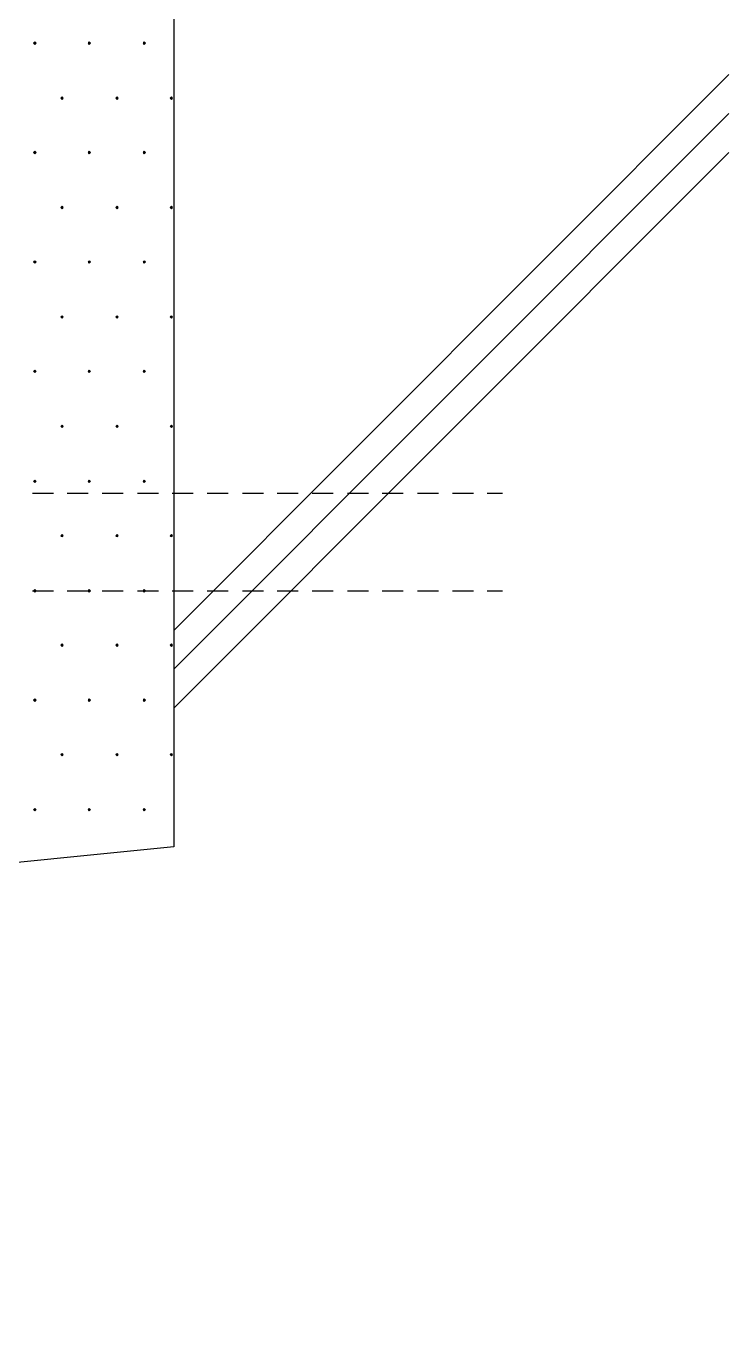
# Model space of a CAD drawing. Header units: millimetres. Extents: x 0 to 420, y 0 to 297.
# Drawn here: x 182.88 to 206.95, y 53.66 to 98.6 of the extents above; entities that cross this region are included whole.
import ezdxf

# ---------------------------------------------------------------- set-up
doc = ezdxf.new("R2010")
doc.units = ezdxf.units.MM

msp = doc.modelspace()

# ---------------------------------------------------------------- hatches: boundary and pattern name
for points in [[(183.176, 98.065), (183.155, 98.044), (183.134, 98.023), (183.155, 98.002), (183.176, 97.98), (183.197, 98.002), (183.219, 98.023), (183.197, 98.044), (183.176, 98.065)], [(185.039, 98.065), (185.018, 98.044), (184.997, 98.023), (185.018, 98.002), (185.039, 97.98), (185.06, 98.002), (185.081, 98.023), (185.06, 98.044), (185.039, 98.065)], [(186.923, 98.065), (186.902, 98.044), (186.88, 98.023), (186.902, 98.002), (186.923, 97.98), (186.944, 98.002), (186.965, 98.023), (186.944, 98.044), (186.923, 98.065)], [(184.108, 96.181), (184.087, 96.16), (184.065, 96.139), (184.087, 96.118), (184.108, 96.097), (184.129, 96.118), (184.15, 96.139), (184.129, 96.16), (184.108, 96.181)], [(185.992, 96.181), (185.97, 96.16), (185.949, 96.139), (185.97, 96.118), (185.992, 96.097), (186.013, 96.118), (186.034, 96.139), (186.013, 96.16), (185.992, 96.181)], [(187.854, 96.181), (187.833, 96.16), (187.812, 96.139), (187.833, 96.118), (187.854, 96.097), (187.875, 96.118), (187.896, 96.139), (187.875, 96.16), (187.854, 96.181)], [(183.176, 94.319), (183.155, 94.297), (183.134, 94.276), (183.155, 94.255), (183.176, 94.234), (183.197, 94.255), (183.219, 94.276), (183.197, 94.297), (183.176, 94.319)], [(185.039, 94.319), (185.018, 94.297), (184.997, 94.276), (185.018, 94.255), (185.039, 94.234), (185.06, 94.255), (185.081, 94.276), (185.06, 94.297), (185.039, 94.319)], [(186.923, 94.319), (186.902, 94.297), (186.88, 94.276), (186.902, 94.255), (186.923, 94.234), (186.944, 94.255), (186.965, 94.276), (186.944, 94.297), (186.923, 94.319)], [(184.108, 92.435), (184.087, 92.414), (184.065, 92.393), (184.087, 92.371), (184.108, 92.35), (184.129, 92.371), (184.15, 92.393), (184.129, 92.414), (184.108, 92.435)], [(185.992, 92.435), (185.97, 92.414), (185.949, 92.393), (185.97, 92.371), (185.992, 92.35), (186.013, 92.371), (186.034, 92.393), (186.013, 92.414), (185.992, 92.435)], [(187.854, 92.435), (187.833, 92.414), (187.812, 92.393), (187.833, 92.371), (187.854, 92.35), (187.875, 92.371), (187.896, 92.393), (187.875, 92.414), (187.854, 92.435)], [(183.176, 90.572), (183.155, 90.551), (183.134, 90.53), (183.155, 90.509), (183.176, 90.487), (183.197, 90.509), (183.219, 90.53), (183.197, 90.551), (183.176, 90.572)], [(185.039, 90.572), (185.018, 90.551), (184.997, 90.53), (185.018, 90.509), (185.039, 90.487), (185.06, 90.509), (185.081, 90.53), (185.06, 90.551), (185.039, 90.572)], [(186.923, 90.572), (186.902, 90.551), (186.88, 90.53), (186.902, 90.509), (186.923, 90.487), (186.944, 90.509), (186.965, 90.53), (186.944, 90.551), (186.923, 90.572)], [(184.108, 88.688), (184.087, 88.667), (184.065, 88.646), (184.087, 88.625), (184.108, 88.604), (184.129, 88.625), (184.15, 88.646), (184.129, 88.667), (184.108, 88.688)], [(185.992, 88.688), (185.97, 88.667), (185.949, 88.646), (185.97, 88.625), (185.992, 88.604), (186.013, 88.625), (186.034, 88.646), (186.013, 88.667), (185.992, 88.688)], [(187.854, 88.688), (187.833, 88.667), (187.812, 88.646), (187.833, 88.625), (187.854, 88.604), (187.875, 88.625), (187.896, 88.646), (187.875, 88.667), (187.854, 88.688)], [(183.176, 86.826), (183.155, 86.804), (183.134, 86.783), (183.155, 86.762), (183.176, 86.741), (183.197, 86.762), (183.219, 86.783), (183.197, 86.804), (183.176, 86.826)], [(185.039, 86.826), (185.018, 86.804), (184.997, 86.783), (185.018, 86.762), (185.039, 86.741), (185.06, 86.762), (185.081, 86.783), (185.06, 86.804), (185.039, 86.826)], [(186.923, 86.826), (186.902, 86.804), (186.88, 86.783), (186.902, 86.762), (186.923, 86.741), (186.944, 86.762), (186.965, 86.783), (186.944, 86.804), (186.923, 86.826)], [(184.108, 84.942), (184.087, 84.921), (184.065, 84.899), (184.087, 84.878), (184.108, 84.857), (184.129, 84.878), (184.15, 84.899), (184.129, 84.921), (184.108, 84.942)], [(185.992, 84.942), (185.97, 84.921), (185.949, 84.899), (185.97, 84.878), (185.992, 84.857), (186.013, 84.878), (186.034, 84.899), (186.013, 84.921), (185.992, 84.942)], [(187.854, 84.942), (187.833, 84.921), (187.812, 84.899), (187.833, 84.878), (187.854, 84.857), (187.875, 84.878), (187.896, 84.899), (187.875, 84.921), (187.854, 84.942)], [(183.176, 83.058), (183.155, 83.037), (183.134, 83.016), (183.155, 82.995), (183.176, 82.973), (183.197, 82.995), (183.219, 83.016), (183.197, 83.037), (183.176, 83.058)], [(185.039, 83.058), (185.018, 83.037), (184.997, 83.016), (185.018, 82.995), (185.039, 82.973), (185.06, 82.995), (185.081, 83.016), (185.06, 83.037), (185.039, 83.058)], [(186.923, 83.058), (186.902, 83.037), (186.88, 83.016), (186.902, 82.995), (186.923, 82.973), (186.944, 82.995), (186.965, 83.016), (186.944, 83.037), (186.923, 83.058)], [(184.108, 81.195), (184.087, 81.174), (184.065, 81.153), (184.087, 81.132), (184.108, 81.111), (184.129, 81.132), (184.15, 81.153), (184.129, 81.174), (184.108, 81.195)], [(185.992, 81.195), (185.97, 81.174), (185.949, 81.153), (185.97, 81.132), (185.992, 81.111), (186.013, 81.132), (186.034, 81.153), (186.013, 81.174), (185.992, 81.195)], [(187.854, 81.195), (187.833, 81.174), (187.812, 81.153), (187.833, 81.132), (187.854, 81.111), (187.875, 81.132), (187.896, 81.153), (187.875, 81.174), (187.854, 81.195)], [(183.176, 79.312), (183.155, 79.29), (183.134, 79.269), (183.155, 79.248), (183.176, 79.227), (183.197, 79.248), (183.219, 79.269), (183.197, 79.29), (183.176, 79.312)], [(185.039, 79.312), (185.018, 79.29), (184.997, 79.269), (185.018, 79.248), (185.039, 79.227), (185.06, 79.248), (185.081, 79.269), (185.06, 79.29), (185.039, 79.312)], [(186.923, 79.312), (186.902, 79.29), (186.88, 79.269), (186.902, 79.248), (186.923, 79.227), (186.944, 79.248), (186.965, 79.269), (186.944, 79.29), (186.923, 79.312)], [(184.108, 77.449), (184.087, 77.428), (184.065, 77.406), (184.087, 77.385), (184.108, 77.364), (184.129, 77.385), (184.15, 77.406), (184.129, 77.428), (184.108, 77.449)], [(185.992, 77.449), (185.97, 77.428), (185.949, 77.406), (185.97, 77.385), (185.992, 77.364), (186.013, 77.385), (186.034, 77.406), (186.013, 77.428), (185.992, 77.449)], [(187.854, 77.449), (187.833, 77.428), (187.812, 77.406), (187.833, 77.385), (187.854, 77.364), (187.875, 77.385), (187.896, 77.406), (187.875, 77.428), (187.854, 77.449)], [(183.176, 75.565), (183.155, 75.544), (183.134, 75.523), (183.155, 75.502), (183.176, 75.48), (183.197, 75.502), (183.219, 75.523), (183.197, 75.544), (183.176, 75.565)], [(185.039, 75.565), (185.018, 75.544), (184.997, 75.523), (185.018, 75.502), (185.039, 75.48), (185.06, 75.502), (185.081, 75.523), (185.06, 75.544), (185.039, 75.565)], [(186.923, 75.565), (186.902, 75.544), (186.88, 75.523), (186.902, 75.502), (186.923, 75.48), (186.944, 75.502), (186.965, 75.523), (186.944, 75.544), (186.923, 75.565)], [(184.108, 73.702), (184.087, 73.681), (184.065, 73.66), (184.087, 73.639), (184.108, 73.618), (184.129, 73.639), (184.15, 73.66), (184.129, 73.681), (184.108, 73.702)], [(185.992, 73.702), (185.97, 73.681), (185.949, 73.66), (185.97, 73.639), (185.992, 73.618), (186.013, 73.639), (186.034, 73.66), (186.013, 73.681), (185.992, 73.702)], [(187.854, 73.702), (187.833, 73.681), (187.812, 73.66), (187.833, 73.639), (187.854, 73.618), (187.875, 73.639), (187.896, 73.66), (187.875, 73.681), (187.854, 73.702)], [(183.176, 71.819), (183.155, 71.797), (183.134, 71.776), (183.155, 71.755), (183.176, 71.734), (183.197, 71.755), (183.219, 71.776), (183.197, 71.797), (183.176, 71.819)], [(185.039, 71.819), (185.018, 71.797), (184.997, 71.776), (185.018, 71.755), (185.039, 71.734), (185.06, 71.755), (185.081, 71.776), (185.06, 71.797), (185.039, 71.819)], [(186.923, 71.819), (186.902, 71.797), (186.88, 71.776), (186.902, 71.755), (186.923, 71.734), (186.944, 71.755), (186.965, 71.776), (186.944, 71.797), (186.923, 71.819)]]:
    msp.add_hatch(color=7).paths.add_polyline_path(points)

# ---------------------------------------------------------------- linework, layer by layer
at = {"lineweight": 25}
for points in [[(171.281, 115.506), (187.939, 115.506), (187.939, 70.506)], [(183.092, 82.613), (183.811, 82.613)], [(184.277, 82.613), (184.997, 82.613)], [(185.484, 82.613), (186.203, 82.613)], [(186.69, 82.613), (187.41, 82.613)], [(187.875, 82.613), (188.595, 82.613)], [(189.082, 82.613), (189.802, 82.613)], [(190.288, 82.613), (191.008, 82.613)], [(191.474, 82.613), (192.193, 82.613)], [(192.68, 82.613), (193.4, 82.613)], [(193.887, 82.613), (194.606, 82.613)], [(195.072, 82.613), (195.792, 82.613)], [(196.279, 82.613), (196.998, 82.613)], [(197.485, 82.613), (198.205, 82.613)], [(198.67, 82.613), (199.2, 82.613)], [(183.092, 79.269), (183.811, 79.269)], [(184.277, 79.269), (184.997, 79.269)], [(185.484, 79.269), (186.203, 79.269)], [(186.69, 79.269), (187.41, 79.269)], [(187.875, 79.269), (188.595, 79.269)], [(189.082, 79.269), (189.802, 79.269)], [(190.288, 79.269), (191.008, 79.269)], [(191.474, 79.269), (192.193, 79.269)], [(192.68, 79.269), (193.4, 79.269)], [(193.887, 79.269), (194.606, 79.269)], [(195.072, 79.269), (195.792, 79.269)], [(196.279, 79.269), (196.998, 79.269)], [(197.485, 79.269), (198.205, 79.269)], [(198.67, 79.269), (199.2, 79.269)], [(187.939, 70.506), (171.281, 68.834), (171.281, 53.657)]]:
    msp.add_lwpolyline(points, dxfattribs=at)
at = {"lineweight": 0}
for points in [[(183.176, 98.065), (183.155, 98.044), (183.134, 98.023), (183.155, 98.002), (183.176, 97.98), (183.197, 98.002), (183.219, 98.023), (183.197, 98.044)], [(185.039, 98.065), (185.018, 98.044), (184.997, 98.023), (185.018, 98.002), (185.039, 97.98), (185.06, 98.002), (185.081, 98.023), (185.06, 98.044)], [(186.923, 98.065), (186.902, 98.044), (186.88, 98.023), (186.902, 98.002), (186.923, 97.98), (186.944, 98.002), (186.965, 98.023), (186.944, 98.044)], [(184.108, 96.181), (184.087, 96.16), (184.065, 96.139), (184.087, 96.118), (184.108, 96.097), (184.129, 96.118), (184.15, 96.139), (184.129, 96.16)], [(185.992, 96.181), (185.97, 96.16), (185.949, 96.139), (185.97, 96.118), (185.992, 96.097), (186.013, 96.118), (186.034, 96.139), (186.013, 96.16)], [(187.854, 96.181), (187.833, 96.16), (187.812, 96.139), (187.833, 96.118), (187.854, 96.097), (187.875, 96.118), (187.896, 96.139), (187.875, 96.16)], [(183.176, 94.319), (183.155, 94.297), (183.134, 94.276), (183.155, 94.255), (183.176, 94.234), (183.197, 94.255), (183.219, 94.276), (183.197, 94.297)], [(185.039, 94.319), (185.018, 94.297), (184.997, 94.276), (185.018, 94.255), (185.039, 94.234), (185.06, 94.255), (185.081, 94.276), (185.06, 94.297)], [(186.923, 94.319), (186.902, 94.297), (186.88, 94.276), (186.902, 94.255), (186.923, 94.234), (186.944, 94.255), (186.965, 94.276), (186.944, 94.297)], [(184.108, 92.435), (184.087, 92.414), (184.065, 92.393), (184.087, 92.371), (184.108, 92.35), (184.129, 92.371), (184.15, 92.393), (184.129, 92.414)], [(185.992, 92.435), (185.97, 92.414), (185.949, 92.393), (185.97, 92.371), (185.992, 92.35), (186.013, 92.371), (186.034, 92.393), (186.013, 92.414)], [(187.854, 92.435), (187.833, 92.414), (187.812, 92.393), (187.833, 92.371), (187.854, 92.35), (187.875, 92.371), (187.896, 92.393), (187.875, 92.414)], [(183.176, 90.572), (183.155, 90.551), (183.134, 90.53), (183.155, 90.509), (183.176, 90.487), (183.197, 90.509), (183.219, 90.53), (183.197, 90.551)], [(185.039, 90.572), (185.018, 90.551), (184.997, 90.53), (185.018, 90.509), (185.039, 90.487), (185.06, 90.509), (185.081, 90.53), (185.06, 90.551)], [(186.923, 90.572), (186.902, 90.551), (186.88, 90.53), (186.902, 90.509), (186.923, 90.487), (186.944, 90.509), (186.965, 90.53), (186.944, 90.551)], [(184.108, 88.688), (184.087, 88.667), (184.065, 88.646), (184.087, 88.625), (184.108, 88.604), (184.129, 88.625), (184.15, 88.646), (184.129, 88.667)], [(185.992, 88.688), (185.97, 88.667), (185.949, 88.646), (185.97, 88.625), (185.992, 88.604), (186.013, 88.625), (186.034, 88.646), (186.013, 88.667)], [(187.854, 88.688), (187.833, 88.667), (187.812, 88.646), (187.833, 88.625), (187.854, 88.604), (187.875, 88.625), (187.896, 88.646), (187.875, 88.667)], [(183.176, 86.826), (183.155, 86.804), (183.134, 86.783), (183.155, 86.762), (183.176, 86.741), (183.197, 86.762), (183.219, 86.783), (183.197, 86.804)], [(185.039, 86.826), (185.018, 86.804), (184.997, 86.783), (185.018, 86.762), (185.039, 86.741), (185.06, 86.762), (185.081, 86.783), (185.06, 86.804)], [(186.923, 86.826), (186.902, 86.804), (186.88, 86.783), (186.902, 86.762), (186.923, 86.741), (186.944, 86.762), (186.965, 86.783), (186.944, 86.804)], [(184.108, 84.942), (184.087, 84.921), (184.065, 84.899), (184.087, 84.878), (184.108, 84.857), (184.129, 84.878), (184.15, 84.899), (184.129, 84.921)], [(185.992, 84.942), (185.97, 84.921), (185.949, 84.899), (185.97, 84.878), (185.992, 84.857), (186.013, 84.878), (186.034, 84.899), (186.013, 84.921)], [(187.854, 84.942), (187.833, 84.921), (187.812, 84.899), (187.833, 84.878), (187.854, 84.857), (187.875, 84.878), (187.896, 84.899), (187.875, 84.921)], [(183.176, 83.058), (183.155, 83.037), (183.134, 83.016), (183.155, 82.995), (183.176, 82.973), (183.197, 82.995), (183.219, 83.016), (183.197, 83.037)], [(185.039, 83.058), (185.018, 83.037), (184.997, 83.016), (185.018, 82.995), (185.039, 82.973), (185.06, 82.995), (185.081, 83.016), (185.06, 83.037)], [(186.923, 83.058), (186.902, 83.037), (186.88, 83.016), (186.902, 82.995), (186.923, 82.973), (186.944, 82.995), (186.965, 83.016), (186.944, 83.037)], [(184.108, 81.195), (184.087, 81.174), (184.065, 81.153), (184.087, 81.132), (184.108, 81.111), (184.129, 81.132), (184.15, 81.153), (184.129, 81.174)], [(185.992, 81.195), (185.97, 81.174), (185.949, 81.153), (185.97, 81.132), (185.992, 81.111), (186.013, 81.132), (186.034, 81.153), (186.013, 81.174)], [(187.854, 81.195), (187.833, 81.174), (187.812, 81.153), (187.833, 81.132), (187.854, 81.111), (187.875, 81.132), (187.896, 81.153), (187.875, 81.174)], [(183.176, 79.312), (183.155, 79.29), (183.134, 79.269), (183.155, 79.248), (183.176, 79.227), (183.197, 79.248), (183.219, 79.269), (183.197, 79.29)], [(185.039, 79.312), (185.018, 79.29), (184.997, 79.269), (185.018, 79.248), (185.039, 79.227), (185.06, 79.248), (185.081, 79.269), (185.06, 79.29)], [(186.923, 79.312), (186.902, 79.29), (186.88, 79.269), (186.902, 79.248), (186.923, 79.227), (186.944, 79.248), (186.965, 79.269), (186.944, 79.29)], [(184.108, 77.449), (184.087, 77.428), (184.065, 77.406), (184.087, 77.385), (184.108, 77.364), (184.129, 77.385), (184.15, 77.406), (184.129, 77.428)], [(185.992, 77.449), (185.97, 77.428), (185.949, 77.406), (185.97, 77.385), (185.992, 77.364), (186.013, 77.385), (186.034, 77.406), (186.013, 77.428)], [(187.854, 77.449), (187.833, 77.428), (187.812, 77.406), (187.833, 77.385), (187.854, 77.364), (187.875, 77.385), (187.896, 77.406), (187.875, 77.428)], [(183.176, 75.565), (183.155, 75.544), (183.134, 75.523), (183.155, 75.502), (183.176, 75.48), (183.197, 75.502), (183.219, 75.523), (183.197, 75.544)], [(185.039, 75.565), (185.018, 75.544), (184.997, 75.523), (185.018, 75.502), (185.039, 75.48), (185.06, 75.502), (185.081, 75.523), (185.06, 75.544)], [(186.923, 75.565), (186.902, 75.544), (186.88, 75.523), (186.902, 75.502), (186.923, 75.48), (186.944, 75.502), (186.965, 75.523), (186.944, 75.544)], [(184.108, 73.702), (184.087, 73.681), (184.065, 73.66), (184.087, 73.639), (184.108, 73.618), (184.129, 73.639), (184.15, 73.66), (184.129, 73.681)], [(185.992, 73.702), (185.97, 73.681), (185.949, 73.66), (185.97, 73.639), (185.992, 73.618), (186.013, 73.639), (186.034, 73.66), (186.013, 73.681)], [(187.854, 73.702), (187.833, 73.681), (187.812, 73.66), (187.833, 73.639), (187.854, 73.618), (187.875, 73.639), (187.896, 73.66), (187.875, 73.681)], [(183.176, 71.819), (183.155, 71.797), (183.134, 71.776), (183.155, 71.755), (183.176, 71.734), (183.197, 71.755), (183.219, 71.776), (183.197, 71.797)], [(185.039, 71.819), (185.018, 71.797), (184.997, 71.776), (185.018, 71.755), (185.039, 71.734), (185.06, 71.755), (185.081, 71.776), (185.06, 71.797)], [(186.923, 71.819), (186.902, 71.797), (186.88, 71.776), (186.902, 71.755), (186.923, 71.734), (186.944, 71.755), (186.965, 71.776), (186.944, 71.797)]]:
    msp.add_lwpolyline(points, close=True, dxfattribs=at)
at = {"lineweight": 13}
for points in [[(187.939, 77.914), (206.946, 96.943)], [(187.939, 76.581), (206.946, 95.61)], [(187.939, 75.247), (206.946, 94.276)]]:
    msp.add_lwpolyline(points, dxfattribs=at)

doc.saveas('drawing.dxf')
